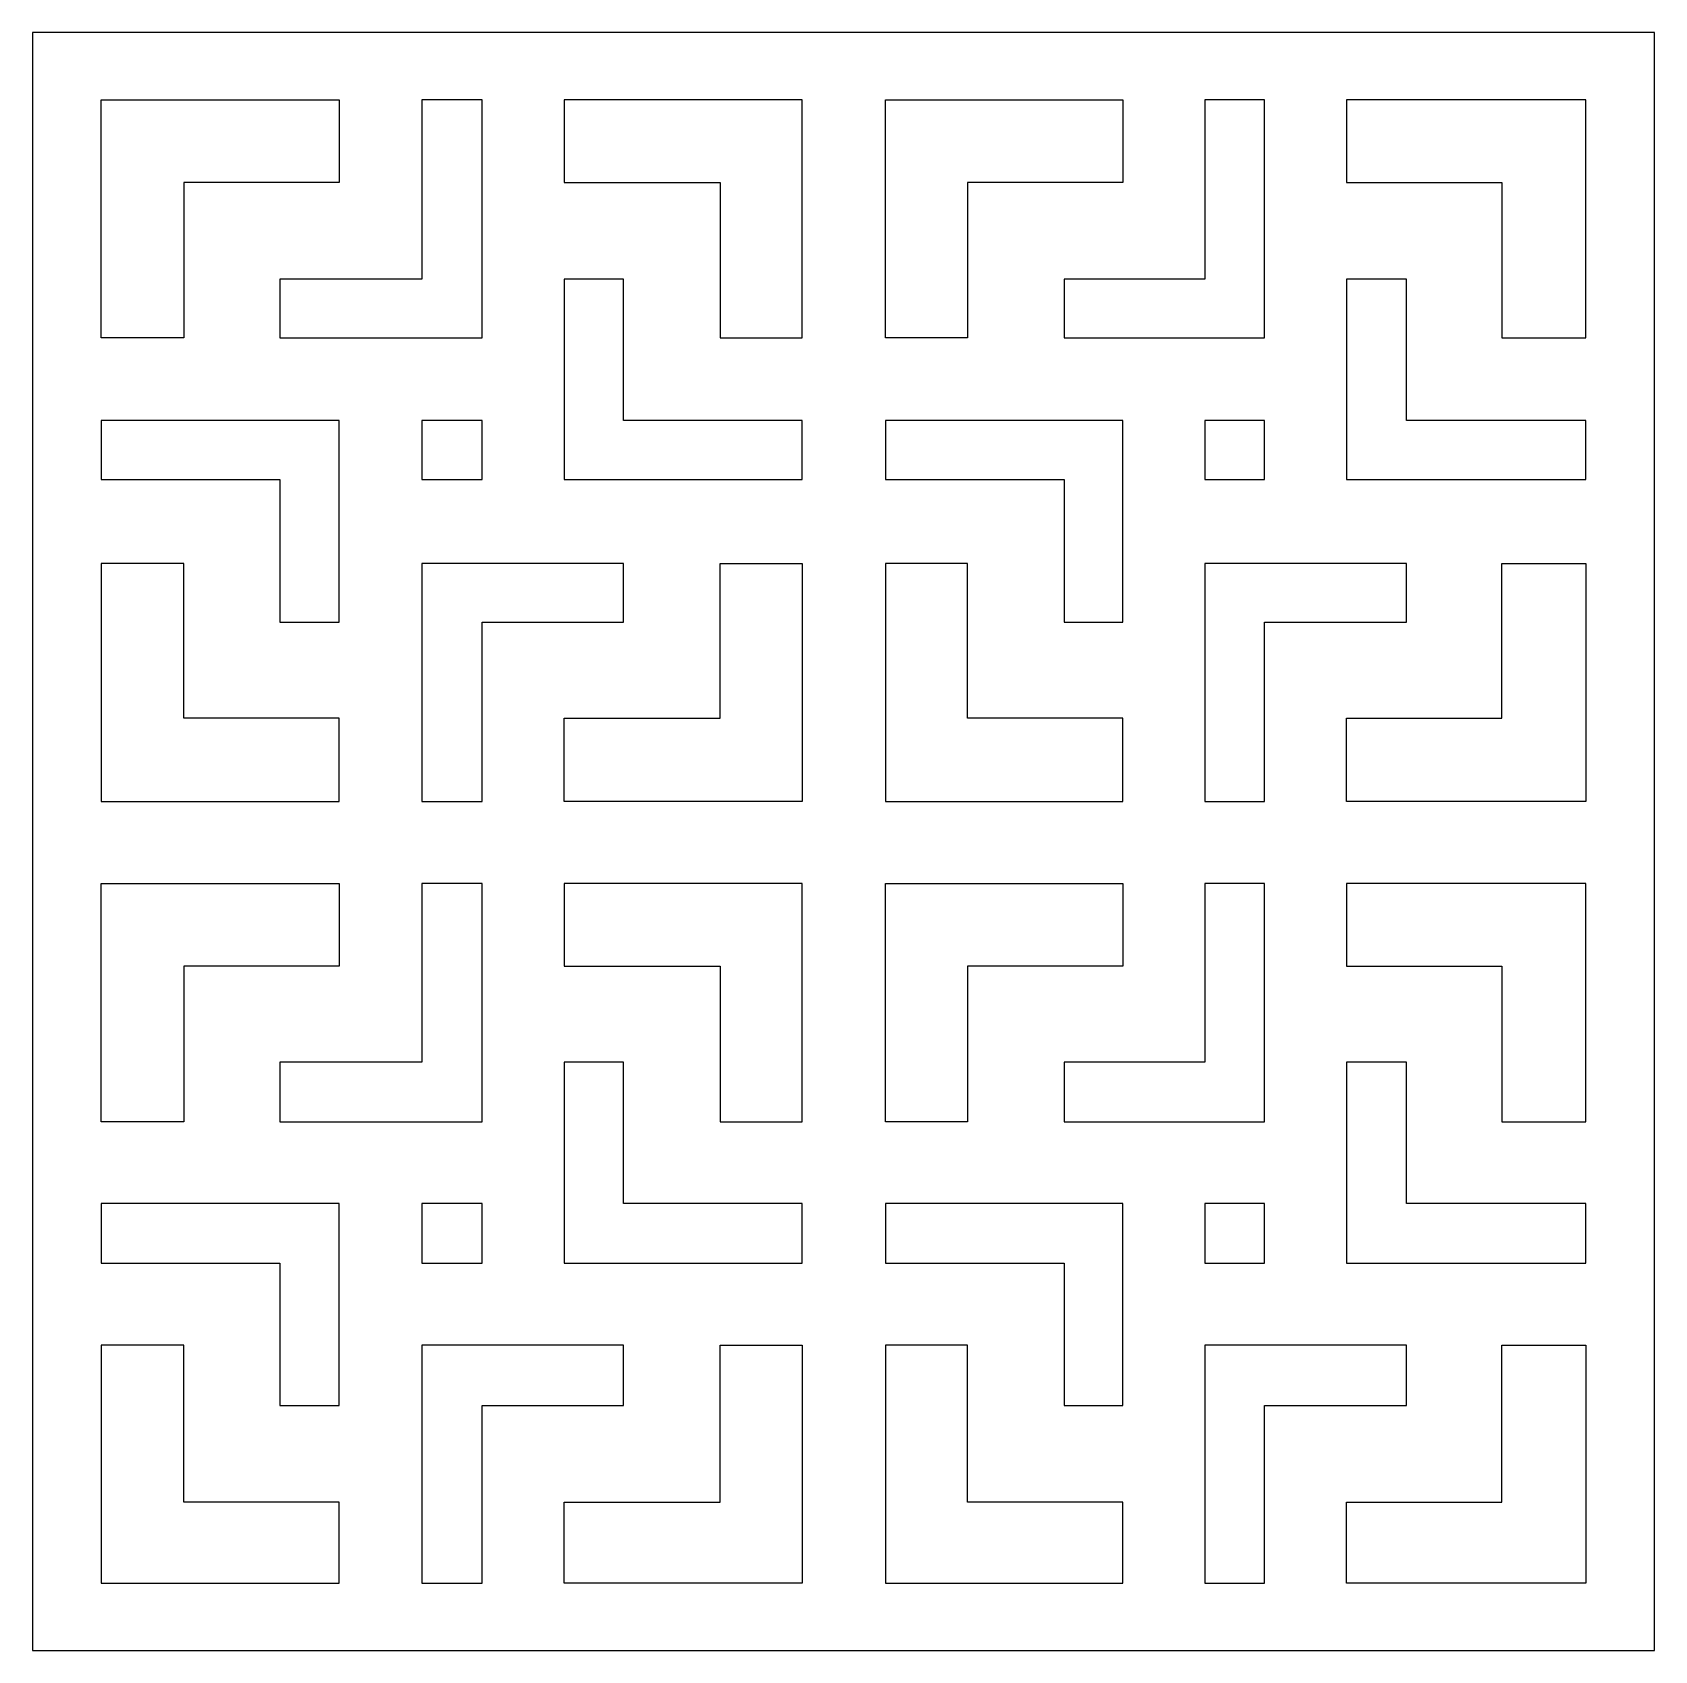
# Model space of a CAD drawing. Header units: centimetres. Extents: x 8.43 to 14.2, y 3.25 to 9.
import ezdxf

# ---------------------------------------------------------------- set-up
doc = ezdxf.new("R2010")
doc.units = ezdxf.units.CM
doc.header["$MEASUREMENT"] = 0
doc.layers.add('layer 1', color=7, linetype='Continuous')

msp = doc.modelspace()

# ---------------------------------------------------------------- linework, layer by layer
at = {"layer": 'layer 1', "color": 250}
for points, knots in [([(8.43176, 9.00077), (8.43176, 9.00077), (14.1981, 9.00077), (14.1981, 9.00077), (14.1981, 9.00077), (14.1981, 9.00077), (14.1981, 3.24936), (14.1981, 3.24936), (14.1981, 3.24936), (14.1981, 3.24936), (8.43176, 3.24936), (8.43176, 3.24936), (8.43176, 3.24936), (8.43176, 3.24936), (8.43176, 9.00077), (8.43176, 9.00077)], [0, 0, 0, 0, 0.2, 0.2, 0.2, 0.2, 0.4, 0.4, 0.4, 0.4, 0.6, 0.6, 0.6, 0.6, 1, 1, 1, 1]), ([(9.52229, 8.46796), (9.52229, 8.46796), (9.52229, 8.76175), (9.52229, 8.76175), (9.52229, 8.76175), (9.52229, 8.76175), (8.67576, 8.76175), (8.67576, 8.76175), (8.67576, 8.76175), (8.67576, 8.76175), (8.67576, 7.91522), (8.67576, 7.91522), (8.67576, 7.91522), (8.67576, 7.91522), (8.96956, 7.91522), (8.96956, 7.91522), (8.96956, 7.91522), (8.96956, 7.91522), (8.96956, 8.46796), (8.96956, 8.46796), (8.96956, 8.46796), (8.96956, 8.46796), (9.52229, 8.46796), (9.52229, 8.46796)], [0, 0, 0, 0, 0.1428571, 0.1428571, 0.1428571, 0.1428571, 0.2857143, 0.2857143, 0.2857143, 0.2857143, 0.4285714, 0.4285714, 0.4285714, 0.4285714, 0.5714286, 0.5714286, 0.5714286, 0.5714286, 0.7142857, 0.7142857, 0.7142857, 0.7142857, 1, 1, 1, 1]), ([(9.31066, 8.12437), (9.31066, 8.12437), (9.81608, 8.12437), (9.81608, 8.12437), (9.81608, 8.12437), (9.81608, 8.12437), (9.81608, 8.76175), (9.81608, 8.76175), (9.81608, 8.76175), (9.81608, 8.76175), (10.03021, 8.76175), (10.03021, 8.76175), (10.03021, 8.76175), (10.03021, 8.76175), (10.03021, 7.91522), (10.03021, 7.91522), (10.03021, 7.91522), (10.03021, 7.91522), (9.31066, 7.91522), (9.31066, 7.91522), (9.31066, 7.91522), (9.31066, 7.91522), (9.31066, 8.12437), (9.31066, 8.12437)], [0, 0, 0, 0, 0.1428571, 0.1428571, 0.1428571, 0.1428571, 0.2857143, 0.2857143, 0.2857143, 0.2857143, 0.4285714, 0.4285714, 0.4285714, 0.4285714, 0.5714286, 0.5714286, 0.5714286, 0.5714286, 0.7142857, 0.7142857, 0.7142857, 0.7142857, 1, 1, 1, 1]), ([(10.32151, 8.46796), (10.32151, 8.46796), (10.32151, 8.76175), (10.32151, 8.76175), (10.32151, 8.76175), (10.32151, 8.76175), (11.16804, 8.76175), (11.16804, 8.76175), (11.16804, 8.76175), (11.16804, 8.76175), (11.16804, 7.91522), (11.16804, 7.91522), (11.16804, 7.91522), (11.16804, 7.91522), (10.87673, 7.91522), (10.87673, 7.91522), (10.87673, 7.91522), (10.87673, 7.91522), (10.87673, 8.46796), (10.87673, 8.46796), (10.87673, 8.46796), (10.87673, 8.46796), (10.32151, 8.46796), (10.32151, 8.46796)], [0, 0, 0, 0, 0.1428571, 0.1428571, 0.1428571, 0.1428571, 0.2857143, 0.2857143, 0.2857143, 0.2857143, 0.4285714, 0.4285714, 0.4285714, 0.4285714, 0.5714286, 0.5714286, 0.5714286, 0.5714286, 0.7142857, 0.7142857, 0.7142857, 0.7142857, 1, 1, 1, 1]), ([(12.30836, 8.46796), (12.30836, 8.46796), (12.30836, 8.76175), (12.30836, 8.76175), (12.30836, 8.76175), (12.30836, 8.76175), (11.46432, 8.76175), (11.46432, 8.76175), (11.46432, 8.76175), (11.46432, 8.76175), (11.46432, 7.91522), (11.46432, 7.91522), (11.46432, 7.91522), (11.46432, 7.91522), (11.75563, 7.91522), (11.75563, 7.91522), (11.75563, 7.91522), (11.75563, 7.91522), (11.75563, 8.46796), (11.75563, 8.46796), (11.75563, 8.46796), (11.75563, 8.46796), (12.30836, 8.46796), (12.30836, 8.46796)], [0, 0, 0, 0, 0.1428571, 0.1428571, 0.1428571, 0.1428571, 0.2857143, 0.2857143, 0.2857143, 0.2857143, 0.4285714, 0.4285714, 0.4285714, 0.4285714, 0.5714286, 0.5714286, 0.5714286, 0.5714286, 0.7142857, 0.7142857, 0.7142857, 0.7142857, 1, 1, 1, 1]), ([(12.09922, 8.12437), (12.09922, 8.12437), (12.59966, 8.12437), (12.59966, 8.12437), (12.59966, 8.12437), (12.59966, 8.12437), (12.59966, 8.76175), (12.59966, 8.76175), (12.59966, 8.76175), (12.59966, 8.76175), (12.81129, 8.76175), (12.81129, 8.76175), (12.81129, 8.76175), (12.81129, 8.76175), (12.81129, 7.91522), (12.81129, 7.91522), (12.81129, 7.91522), (12.81129, 7.91522), (12.09922, 7.91522), (12.09922, 7.91522), (12.09922, 7.91522), (12.09922, 7.91522), (12.09922, 8.12437), (12.09922, 8.12437)], [0, 0, 0, 0, 0.1428571, 0.1428571, 0.1428571, 0.1428571, 0.2857143, 0.2857143, 0.2857143, 0.2857143, 0.4285714, 0.4285714, 0.4285714, 0.4285714, 0.5714286, 0.5714286, 0.5714286, 0.5714286, 0.7142857, 0.7142857, 0.7142857, 0.7142857, 1, 1, 1, 1]), ([(13.1026, 8.46796), (13.1026, 8.46796), (13.1026, 8.76175), (13.1026, 8.76175), (13.1026, 8.76175), (13.1026, 8.76175), (13.95411, 8.76175), (13.95411, 8.76175), (13.95411, 8.76175), (13.95411, 8.76175), (13.95411, 7.91522), (13.95411, 7.91522), (13.95411, 7.91522), (13.95411, 7.91522), (13.65533, 7.91522), (13.65533, 7.91522), (13.65533, 7.91522), (13.65533, 7.91522), (13.65533, 8.46796), (13.65533, 8.46796), (13.65533, 8.46796), (13.65533, 8.46796), (13.1026, 8.46796), (13.1026, 8.46796)], [0, 0, 0, 0, 0.1428571, 0.1428571, 0.1428571, 0.1428571, 0.2857143, 0.2857143, 0.2857143, 0.2857143, 0.4285714, 0.4285714, 0.4285714, 0.4285714, 0.5714286, 0.5714286, 0.5714286, 0.5714286, 0.7142857, 0.7142857, 0.7142857, 0.7142857, 1, 1, 1, 1]), ([(10.32151, 8.12437), (10.32151, 8.12437), (10.53314, 8.12437), (10.53314, 8.12437), (10.53314, 8.12437), (10.53314, 8.12437), (10.53314, 7.62143), (10.53314, 7.62143), (10.53314, 7.62143), (10.53314, 7.62143), (11.16804, 7.62143), (11.16804, 7.62143), (11.16804, 7.62143), (11.16804, 7.62143), (11.16804, 7.41229), (11.16804, 7.41229), (11.16804, 7.41229), (11.16804, 7.41229), (10.32151, 7.41229), (10.32151, 7.41229), (10.32151, 7.41229), (10.32151, 7.41229), (10.32151, 8.12437), (10.32151, 8.12437)], [0, 0, 0, 0, 0.1428571, 0.1428571, 0.1428571, 0.1428571, 0.2857143, 0.2857143, 0.2857143, 0.2857143, 0.4285714, 0.4285714, 0.4285714, 0.4285714, 0.5714286, 0.5714286, 0.5714286, 0.5714286, 0.7142857, 0.7142857, 0.7142857, 0.7142857, 1, 1, 1, 1]), ([(13.1026, 8.12437), (13.1026, 8.12437), (13.31672, 8.12437), (13.31672, 8.12437), (13.31672, 8.12437), (13.31672, 8.12437), (13.31672, 7.62143), (13.31672, 7.62143), (13.31672, 7.62143), (13.31672, 7.62143), (13.95411, 7.62143), (13.95411, 7.62143), (13.95411, 7.62143), (13.95411, 7.62143), (13.95411, 7.41229), (13.95411, 7.41229), (13.95411, 7.41229), (13.95411, 7.41229), (13.1026, 7.41229), (13.1026, 7.41229), (13.1026, 7.41229), (13.1026, 7.41229), (13.1026, 8.12437), (13.1026, 8.12437)], [0, 0, 0, 0, 0.1428571, 0.1428571, 0.1428571, 0.1428571, 0.2857143, 0.2857143, 0.2857143, 0.2857143, 0.4285714, 0.4285714, 0.4285714, 0.4285714, 0.5714286, 0.5714286, 0.5714286, 0.5714286, 0.7142857, 0.7142857, 0.7142857, 0.7142857, 1, 1, 1, 1]), ([(9.52229, 6.90437), (9.52229, 6.90437), (9.31066, 6.90437), (9.31066, 6.90437), (9.31066, 6.90437), (9.31066, 6.90437), (9.31066, 7.41229), (9.31066, 7.41229), (9.31066, 7.41229), (9.31066, 7.41229), (8.67576, 7.41229), (8.67576, 7.41229), (8.67576, 7.41229), (8.67576, 7.41229), (8.67576, 7.62143), (8.67576, 7.62143), (8.67576, 7.62143), (8.67576, 7.62143), (9.52229, 7.62143), (9.52229, 7.62143), (9.52229, 7.62143), (9.52229, 7.62143), (9.52229, 6.90437), (9.52229, 6.90437)], [0, 0, 0, 0, 0.1428571, 0.1428571, 0.1428571, 0.1428571, 0.2857143, 0.2857143, 0.2857143, 0.2857143, 0.4285714, 0.4285714, 0.4285714, 0.4285714, 0.5714286, 0.5714286, 0.5714286, 0.5714286, 0.7142857, 0.7142857, 0.7142857, 0.7142857, 1, 1, 1, 1]), ([(10.03021, 7.41229), (10.03021, 7.41229), (9.81608, 7.41229), (9.81608, 7.41229), (9.81608, 7.41229), (9.81608, 7.41229), (9.81608, 7.62143), (9.81608, 7.62143), (9.81608, 7.62143), (9.81608, 7.62143), (10.03021, 7.62143), (10.03021, 7.62143), (10.03021, 7.62143), (10.03021, 7.62143), (10.03021, 7.41229), (10.03021, 7.41229)], [0, 0, 0, 0, 0.2, 0.2, 0.2, 0.2, 0.4, 0.4, 0.4, 0.4, 0.6, 0.6, 0.6, 0.6, 1, 1, 1, 1]), ([(12.30836, 6.90437), (12.30836, 6.90437), (12.09922, 6.90437), (12.09922, 6.90437), (12.09922, 6.90437), (12.09922, 6.90437), (12.09922, 7.41229), (12.09922, 7.41229), (12.09922, 7.41229), (12.09922, 7.41229), (11.46432, 7.41229), (11.46432, 7.41229), (11.46432, 7.41229), (11.46432, 7.41229), (11.46432, 7.62143), (11.46432, 7.62143), (11.46432, 7.62143), (11.46432, 7.62143), (12.30836, 7.62143), (12.30836, 7.62143), (12.30836, 7.62143), (12.30836, 7.62143), (12.30836, 6.90437), (12.30836, 6.90437)], [0, 0, 0, 0, 0.1428571, 0.1428571, 0.1428571, 0.1428571, 0.2857143, 0.2857143, 0.2857143, 0.2857143, 0.4285714, 0.4285714, 0.4285714, 0.4285714, 0.5714286, 0.5714286, 0.5714286, 0.5714286, 0.7142857, 0.7142857, 0.7142857, 0.7142857, 1, 1, 1, 1]), ([(12.81129, 7.41229), (12.81129, 7.41229), (12.59966, 7.41229), (12.59966, 7.41229), (12.59966, 7.41229), (12.59966, 7.41229), (12.59966, 7.62143), (12.59966, 7.62143), (12.59966, 7.62143), (12.59966, 7.62143), (12.81129, 7.62143), (12.81129, 7.62143), (12.81129, 7.62143), (12.81129, 7.62143), (12.81129, 7.41229), (12.81129, 7.41229)], [0, 0, 0, 0, 0.2, 0.2, 0.2, 0.2, 0.4, 0.4, 0.4, 0.4, 0.6, 0.6, 0.6, 0.6, 1, 1, 1, 1]), ([(9.52229, 6.56327), (9.52229, 6.56327), (9.52229, 6.26699), (9.52229, 6.26699), (9.52229, 6.26699), (9.52229, 6.26699), (8.67576, 6.26699), (8.67576, 6.26699), (8.67576, 6.26699), (8.67576, 6.26699), (8.67576, 7.11351), (8.67576, 7.11351), (8.67576, 7.11351), (8.67576, 7.11351), (8.96956, 7.11351), (8.96956, 7.11351), (8.96956, 7.11351), (8.96956, 7.11351), (8.96956, 6.56327), (8.96956, 6.56327), (8.96956, 6.56327), (8.96956, 6.56327), (9.52229, 6.56327), (9.52229, 6.56327)], [0, 0, 0, 0, 0.1428571, 0.1428571, 0.1428571, 0.1428571, 0.2857143, 0.2857143, 0.2857143, 0.2857143, 0.4285714, 0.4285714, 0.4285714, 0.4285714, 0.5714286, 0.5714286, 0.5714286, 0.5714286, 0.7142857, 0.7142857, 0.7142857, 0.7142857, 1, 1, 1, 1]), ([(10.53314, 7.11351), (10.53314, 7.11351), (10.53314, 6.90437), (10.53314, 6.90437), (10.53314, 6.90437), (10.53314, 6.90437), (10.03021, 6.90437), (10.03021, 6.90437), (10.03021, 6.90437), (10.03021, 6.90437), (10.03021, 6.26699), (10.03021, 6.26699), (10.03021, 6.26699), (10.03021, 6.26699), (9.81608, 6.26699), (9.81608, 6.26699), (9.81608, 6.26699), (9.81608, 6.26699), (9.81608, 7.11351), (9.81608, 7.11351), (9.81608, 7.11351), (9.81608, 7.11351), (10.53314, 7.11351), (10.53314, 7.11351)], [0, 0, 0, 0, 0.1428571, 0.1428571, 0.1428571, 0.1428571, 0.2857143, 0.2857143, 0.2857143, 0.2857143, 0.4285714, 0.4285714, 0.4285714, 0.4285714, 0.5714286, 0.5714286, 0.5714286, 0.5714286, 0.7142857, 0.7142857, 0.7142857, 0.7142857, 1, 1, 1, 1]), ([(10.32151, 6.56327), (10.32151, 6.56327), (10.32151, 6.26699), (10.32151, 6.26699), (10.32151, 6.26699), (10.32151, 6.26699), (11.16804, 6.26699), (11.16804, 6.26699), (11.16804, 6.26699), (11.16804, 6.26699), (11.16804, 7.11351), (11.16804, 7.11351), (11.16804, 7.11351), (11.16804, 7.11351), (10.87673, 7.11351), (10.87673, 7.11351), (10.87673, 7.11351), (10.87673, 7.11351), (10.87673, 6.56327), (10.87673, 6.56327), (10.87673, 6.56327), (10.87673, 6.56327), (10.32151, 6.56327), (10.32151, 6.56327)], [0, 0, 0, 0, 0.1428571, 0.1428571, 0.1428571, 0.1428571, 0.2857143, 0.2857143, 0.2857143, 0.2857143, 0.4285714, 0.4285714, 0.4285714, 0.4285714, 0.5714286, 0.5714286, 0.5714286, 0.5714286, 0.7142857, 0.7142857, 0.7142857, 0.7142857, 1, 1, 1, 1]), ([(12.30836, 6.56327), (12.30836, 6.56327), (12.30836, 6.26699), (12.30836, 6.26699), (12.30836, 6.26699), (12.30836, 6.26699), (11.46432, 6.26699), (11.46432, 6.26699), (11.46432, 6.26699), (11.46432, 6.26699), (11.46432, 7.11351), (11.46432, 7.11351), (11.46432, 7.11351), (11.46432, 7.11351), (11.75563, 7.11351), (11.75563, 7.11351), (11.75563, 7.11351), (11.75563, 7.11351), (11.75563, 6.56327), (11.75563, 6.56327), (11.75563, 6.56327), (11.75563, 6.56327), (12.30836, 6.56327), (12.30836, 6.56327)], [0, 0, 0, 0, 0.1428571, 0.1428571, 0.1428571, 0.1428571, 0.2857143, 0.2857143, 0.2857143, 0.2857143, 0.4285714, 0.4285714, 0.4285714, 0.4285714, 0.5714286, 0.5714286, 0.5714286, 0.5714286, 0.7142857, 0.7142857, 0.7142857, 0.7142857, 1, 1, 1, 1]), ([(13.31672, 7.11351), (13.31672, 7.11351), (13.31672, 6.90437), (13.31672, 6.90437), (13.31672, 6.90437), (13.31672, 6.90437), (12.81129, 6.90437), (12.81129, 6.90437), (12.81129, 6.90437), (12.81129, 6.90437), (12.81129, 6.26699), (12.81129, 6.26699), (12.81129, 6.26699), (12.81129, 6.26699), (12.59966, 6.26699), (12.59966, 6.26699), (12.59966, 6.26699), (12.59966, 6.26699), (12.59966, 7.11351), (12.59966, 7.11351), (12.59966, 7.11351), (12.59966, 7.11351), (13.31672, 7.11351), (13.31672, 7.11351)], [0, 0, 0, 0, 0.1428571, 0.1428571, 0.1428571, 0.1428571, 0.2857143, 0.2857143, 0.2857143, 0.2857143, 0.4285714, 0.4285714, 0.4285714, 0.4285714, 0.5714286, 0.5714286, 0.5714286, 0.5714286, 0.7142857, 0.7142857, 0.7142857, 0.7142857, 1, 1, 1, 1]), ([(13.1026, 6.56327), (13.1026, 6.56327), (13.1026, 6.26699), (13.1026, 6.26699), (13.1026, 6.26699), (13.1026, 6.26699), (13.95411, 6.26699), (13.95411, 6.26699), (13.95411, 6.26699), (13.95411, 6.26699), (13.95411, 7.11351), (13.95411, 7.11351), (13.95411, 7.11351), (13.95411, 7.11351), (13.65533, 7.11351), (13.65533, 7.11351), (13.65533, 7.11351), (13.65533, 7.11351), (13.65533, 6.56327), (13.65533, 6.56327), (13.65533, 6.56327), (13.65533, 6.56327), (13.1026, 6.56327), (13.1026, 6.56327)], [0, 0, 0, 0, 0.1428571, 0.1428571, 0.1428571, 0.1428571, 0.2857143, 0.2857143, 0.2857143, 0.2857143, 0.4285714, 0.4285714, 0.4285714, 0.4285714, 0.5714286, 0.5714286, 0.5714286, 0.5714286, 0.7142857, 0.7142857, 0.7142857, 0.7142857, 1, 1, 1, 1]), ([(9.52229, 5.68189), (9.52229, 5.68189), (9.52229, 5.97568), (9.52229, 5.97568), (9.52229, 5.97568), (9.52229, 5.97568), (8.67576, 5.97568), (8.67576, 5.97568), (8.67576, 5.97568), (8.67576, 5.97568), (8.67576, 5.12915), (8.67576, 5.12915), (8.67576, 5.12915), (8.67576, 5.12915), (8.96956, 5.12915), (8.96956, 5.12915), (8.96956, 5.12915), (8.96956, 5.12915), (8.96956, 5.68189), (8.96956, 5.68189), (8.96956, 5.68189), (8.96956, 5.68189), (9.52229, 5.68189), (9.52229, 5.68189)], [0, 0, 0, 0, 0.1428571, 0.1428571, 0.1428571, 0.1428571, 0.2857143, 0.2857143, 0.2857143, 0.2857143, 0.4285714, 0.4285714, 0.4285714, 0.4285714, 0.5714286, 0.5714286, 0.5714286, 0.5714286, 0.7142857, 0.7142857, 0.7142857, 0.7142857, 1, 1, 1, 1]), ([(9.31066, 5.34078), (9.31066, 5.34078), (9.81608, 5.34078), (9.81608, 5.34078), (9.81608, 5.34078), (9.81608, 5.34078), (9.81608, 5.97568), (9.81608, 5.97568), (9.81608, 5.97568), (9.81608, 5.97568), (10.03021, 5.97568), (10.03021, 5.97568), (10.03021, 5.97568), (10.03021, 5.97568), (10.03021, 5.12915), (10.03021, 5.12915), (10.03021, 5.12915), (10.03021, 5.12915), (9.31066, 5.12915), (9.31066, 5.12915), (9.31066, 5.12915), (9.31066, 5.12915), (9.31066, 5.34078), (9.31066, 5.34078)], [0, 0, 0, 0, 0.1428571, 0.1428571, 0.1428571, 0.1428571, 0.2857143, 0.2857143, 0.2857143, 0.2857143, 0.4285714, 0.4285714, 0.4285714, 0.4285714, 0.5714286, 0.5714286, 0.5714286, 0.5714286, 0.7142857, 0.7142857, 0.7142857, 0.7142857, 1, 1, 1, 1]), ([(10.32151, 5.68189), (10.32151, 5.68189), (10.32151, 5.97568), (10.32151, 5.97568), (10.32151, 5.97568), (10.32151, 5.97568), (11.16804, 5.97568), (11.16804, 5.97568), (11.16804, 5.97568), (11.16804, 5.97568), (11.16804, 5.12915), (11.16804, 5.12915), (11.16804, 5.12915), (11.16804, 5.12915), (10.87673, 5.12915), (10.87673, 5.12915), (10.87673, 5.12915), (10.87673, 5.12915), (10.87673, 5.68189), (10.87673, 5.68189), (10.87673, 5.68189), (10.87673, 5.68189), (10.32151, 5.68189), (10.32151, 5.68189)], [0, 0, 0, 0, 0.1428571, 0.1428571, 0.1428571, 0.1428571, 0.2857143, 0.2857143, 0.2857143, 0.2857143, 0.4285714, 0.4285714, 0.4285714, 0.4285714, 0.5714286, 0.5714286, 0.5714286, 0.5714286, 0.7142857, 0.7142857, 0.7142857, 0.7142857, 1, 1, 1, 1]), ([(12.30836, 5.68189), (12.30836, 5.68189), (12.30836, 5.97568), (12.30836, 5.97568), (12.30836, 5.97568), (12.30836, 5.97568), (11.46432, 5.97568), (11.46432, 5.97568), (11.46432, 5.97568), (11.46432, 5.97568), (11.46432, 5.12915), (11.46432, 5.12915), (11.46432, 5.12915), (11.46432, 5.12915), (11.75563, 5.12915), (11.75563, 5.12915), (11.75563, 5.12915), (11.75563, 5.12915), (11.75563, 5.68189), (11.75563, 5.68189), (11.75563, 5.68189), (11.75563, 5.68189), (12.30836, 5.68189), (12.30836, 5.68189)], [0, 0, 0, 0, 0.1428571, 0.1428571, 0.1428571, 0.1428571, 0.2857143, 0.2857143, 0.2857143, 0.2857143, 0.4285714, 0.4285714, 0.4285714, 0.4285714, 0.5714286, 0.5714286, 0.5714286, 0.5714286, 0.7142857, 0.7142857, 0.7142857, 0.7142857, 1, 1, 1, 1]), ([(12.09922, 5.34078), (12.09922, 5.34078), (12.59966, 5.34078), (12.59966, 5.34078), (12.59966, 5.34078), (12.59966, 5.34078), (12.59966, 5.97568), (12.59966, 5.97568), (12.59966, 5.97568), (12.59966, 5.97568), (12.81129, 5.97568), (12.81129, 5.97568), (12.81129, 5.97568), (12.81129, 5.97568), (12.81129, 5.12915), (12.81129, 5.12915), (12.81129, 5.12915), (12.81129, 5.12915), (12.09922, 5.12915), (12.09922, 5.12915), (12.09922, 5.12915), (12.09922, 5.12915), (12.09922, 5.34078), (12.09922, 5.34078)], [0, 0, 0, 0, 0.1428571, 0.1428571, 0.1428571, 0.1428571, 0.2857143, 0.2857143, 0.2857143, 0.2857143, 0.4285714, 0.4285714, 0.4285714, 0.4285714, 0.5714286, 0.5714286, 0.5714286, 0.5714286, 0.7142857, 0.7142857, 0.7142857, 0.7142857, 1, 1, 1, 1]), ([(13.1026, 5.68189), (13.1026, 5.68189), (13.1026, 5.97568), (13.1026, 5.97568), (13.1026, 5.97568), (13.1026, 5.97568), (13.95411, 5.97568), (13.95411, 5.97568), (13.95411, 5.97568), (13.95411, 5.97568), (13.95411, 5.12915), (13.95411, 5.12915), (13.95411, 5.12915), (13.95411, 5.12915), (13.65533, 5.12915), (13.65533, 5.12915), (13.65533, 5.12915), (13.65533, 5.12915), (13.65533, 5.68189), (13.65533, 5.68189), (13.65533, 5.68189), (13.65533, 5.68189), (13.1026, 5.68189), (13.1026, 5.68189)], [0, 0, 0, 0, 0.1428571, 0.1428571, 0.1428571, 0.1428571, 0.2857143, 0.2857143, 0.2857143, 0.2857143, 0.4285714, 0.4285714, 0.4285714, 0.4285714, 0.5714286, 0.5714286, 0.5714286, 0.5714286, 0.7142857, 0.7142857, 0.7142857, 0.7142857, 1, 1, 1, 1]), ([(10.32151, 5.34078), (10.32151, 5.34078), (10.53314, 5.34078), (10.53314, 5.34078), (10.53314, 5.34078), (10.53314, 5.34078), (10.53314, 4.83785), (10.53314, 4.83785), (10.53314, 4.83785), (10.53314, 4.83785), (11.16804, 4.83785), (11.16804, 4.83785), (11.16804, 4.83785), (11.16804, 4.83785), (11.16804, 4.62622), (11.16804, 4.62622), (11.16804, 4.62622), (11.16804, 4.62622), (10.32151, 4.62622), (10.32151, 4.62622), (10.32151, 4.62622), (10.32151, 4.62622), (10.32151, 5.34078), (10.32151, 5.34078)], [0, 0, 0, 0, 0.1428571, 0.1428571, 0.1428571, 0.1428571, 0.2857143, 0.2857143, 0.2857143, 0.2857143, 0.4285714, 0.4285714, 0.4285714, 0.4285714, 0.5714286, 0.5714286, 0.5714286, 0.5714286, 0.7142857, 0.7142857, 0.7142857, 0.7142857, 1, 1, 1, 1]), ([(13.1026, 5.34078), (13.1026, 5.34078), (13.31672, 5.34078), (13.31672, 5.34078), (13.31672, 5.34078), (13.31672, 5.34078), (13.31672, 4.83785), (13.31672, 4.83785), (13.31672, 4.83785), (13.31672, 4.83785), (13.95411, 4.83785), (13.95411, 4.83785), (13.95411, 4.83785), (13.95411, 4.83785), (13.95411, 4.62622), (13.95411, 4.62622), (13.95411, 4.62622), (13.95411, 4.62622), (13.1026, 4.62622), (13.1026, 4.62622), (13.1026, 4.62622), (13.1026, 4.62622), (13.1026, 5.34078), (13.1026, 5.34078)], [0, 0, 0, 0, 0.1428571, 0.1428571, 0.1428571, 0.1428571, 0.2857143, 0.2857143, 0.2857143, 0.2857143, 0.4285714, 0.4285714, 0.4285714, 0.4285714, 0.5714286, 0.5714286, 0.5714286, 0.5714286, 0.7142857, 0.7142857, 0.7142857, 0.7142857, 1, 1, 1, 1]), ([(9.52229, 4.12079), (9.52229, 4.12079), (9.31066, 4.12079), (9.31066, 4.12079), (9.31066, 4.12079), (9.31066, 4.12079), (9.31066, 4.62622), (9.31066, 4.62622), (9.31066, 4.62622), (9.31066, 4.62622), (8.67576, 4.62622), (8.67576, 4.62622), (8.67576, 4.62622), (8.67576, 4.62622), (8.67576, 4.83785), (8.67576, 4.83785), (8.67576, 4.83785), (8.67576, 4.83785), (9.52229, 4.83785), (9.52229, 4.83785), (9.52229, 4.83785), (9.52229, 4.83785), (9.52229, 4.12079), (9.52229, 4.12079)], [0, 0, 0, 0, 0.1428571, 0.1428571, 0.1428571, 0.1428571, 0.2857143, 0.2857143, 0.2857143, 0.2857143, 0.4285714, 0.4285714, 0.4285714, 0.4285714, 0.5714286, 0.5714286, 0.5714286, 0.5714286, 0.7142857, 0.7142857, 0.7142857, 0.7142857, 1, 1, 1, 1]), ([(10.03021, 4.62622), (10.03021, 4.62622), (9.81608, 4.62622), (9.81608, 4.62622), (9.81608, 4.62622), (9.81608, 4.62622), (9.81608, 4.83785), (9.81608, 4.83785), (9.81608, 4.83785), (9.81608, 4.83785), (10.03021, 4.83785), (10.03021, 4.83785), (10.03021, 4.83785), (10.03021, 4.83785), (10.03021, 4.62622), (10.03021, 4.62622)], [0, 0, 0, 0, 0.2, 0.2, 0.2, 0.2, 0.4, 0.4, 0.4, 0.4, 0.6, 0.6, 0.6, 0.6, 1, 1, 1, 1]), ([(12.30836, 4.12079), (12.30836, 4.12079), (12.09922, 4.12079), (12.09922, 4.12079), (12.09922, 4.12079), (12.09922, 4.12079), (12.09922, 4.62622), (12.09922, 4.62622), (12.09922, 4.62622), (12.09922, 4.62622), (11.46432, 4.62622), (11.46432, 4.62622), (11.46432, 4.62622), (11.46432, 4.62622), (11.46432, 4.83785), (11.46432, 4.83785), (11.46432, 4.83785), (11.46432, 4.83785), (12.30836, 4.83785), (12.30836, 4.83785), (12.30836, 4.83785), (12.30836, 4.83785), (12.30836, 4.12079), (12.30836, 4.12079)], [0, 0, 0, 0, 0.1428571, 0.1428571, 0.1428571, 0.1428571, 0.2857143, 0.2857143, 0.2857143, 0.2857143, 0.4285714, 0.4285714, 0.4285714, 0.4285714, 0.5714286, 0.5714286, 0.5714286, 0.5714286, 0.7142857, 0.7142857, 0.7142857, 0.7142857, 1, 1, 1, 1]), ([(12.81129, 4.62622), (12.81129, 4.62622), (12.59966, 4.62622), (12.59966, 4.62622), (12.59966, 4.62622), (12.59966, 4.62622), (12.59966, 4.83785), (12.59966, 4.83785), (12.59966, 4.83785), (12.59966, 4.83785), (12.81129, 4.83785), (12.81129, 4.83785), (12.81129, 4.83785), (12.81129, 4.83785), (12.81129, 4.62622), (12.81129, 4.62622)], [0, 0, 0, 0, 0.2, 0.2, 0.2, 0.2, 0.4, 0.4, 0.4, 0.4, 0.6, 0.6, 0.6, 0.6, 1, 1, 1, 1]), ([(9.52229, 3.7772), (9.52229, 3.7772), (9.52229, 3.48838), (9.52229, 3.48838), (9.52229, 3.48838), (9.52229, 3.48838), (8.67576, 3.48838), (8.67576, 3.48838), (8.67576, 3.48838), (8.67576, 3.48838), (8.67576, 4.33491), (8.67576, 4.33491), (8.67576, 4.33491), (8.67576, 4.33491), (8.96956, 4.33491), (8.96956, 4.33491), (8.96956, 4.33491), (8.96956, 4.33491), (8.96956, 3.7772), (8.96956, 3.7772), (8.96956, 3.7772), (8.96956, 3.7772), (9.52229, 3.7772), (9.52229, 3.7772)], [0, 0, 0, 0, 0.1428571, 0.1428571, 0.1428571, 0.1428571, 0.2857143, 0.2857143, 0.2857143, 0.2857143, 0.4285714, 0.4285714, 0.4285714, 0.4285714, 0.5714286, 0.5714286, 0.5714286, 0.5714286, 0.7142857, 0.7142857, 0.7142857, 0.7142857, 1, 1, 1, 1]), ([(10.53314, 4.33491), (10.53314, 4.33491), (10.53314, 4.12079), (10.53314, 4.12079), (10.53314, 4.12079), (10.53314, 4.12079), (10.03021, 4.12079), (10.03021, 4.12079), (10.03021, 4.12079), (10.03021, 4.12079), (10.03021, 3.48838), (10.03021, 3.48838), (10.03021, 3.48838), (10.03021, 3.48838), (9.81608, 3.48838), (9.81608, 3.48838), (9.81608, 3.48838), (9.81608, 3.48838), (9.81608, 4.33491), (9.81608, 4.33491), (9.81608, 4.33491), (9.81608, 4.33491), (10.53314, 4.33491), (10.53314, 4.33491)], [0, 0, 0, 0, 0.1428571, 0.1428571, 0.1428571, 0.1428571, 0.2857143, 0.2857143, 0.2857143, 0.2857143, 0.4285714, 0.4285714, 0.4285714, 0.4285714, 0.5714286, 0.5714286, 0.5714286, 0.5714286, 0.7142857, 0.7142857, 0.7142857, 0.7142857, 1, 1, 1, 1]), ([(10.32151, 3.7772), (10.32151, 3.7772), (10.32151, 3.48838), (10.32151, 3.48838), (10.32151, 3.48838), (10.32151, 3.48838), (11.16804, 3.48838), (11.16804, 3.48838), (11.16804, 3.48838), (11.16804, 3.48838), (11.16804, 4.33491), (11.16804, 4.33491), (11.16804, 4.33491), (11.16804, 4.33491), (10.87673, 4.33491), (10.87673, 4.33491), (10.87673, 4.33491), (10.87673, 4.33491), (10.87673, 3.7772), (10.87673, 3.7772), (10.87673, 3.7772), (10.87673, 3.7772), (10.32151, 3.7772), (10.32151, 3.7772)], [0, 0, 0, 0, 0.1428571, 0.1428571, 0.1428571, 0.1428571, 0.2857143, 0.2857143, 0.2857143, 0.2857143, 0.4285714, 0.4285714, 0.4285714, 0.4285714, 0.5714286, 0.5714286, 0.5714286, 0.5714286, 0.7142857, 0.7142857, 0.7142857, 0.7142857, 1, 1, 1, 1]), ([(12.30836, 3.7772), (12.30836, 3.7772), (12.30836, 3.48838), (12.30836, 3.48838), (12.30836, 3.48838), (12.30836, 3.48838), (11.46432, 3.48838), (11.46432, 3.48838), (11.46432, 3.48838), (11.46432, 3.48838), (11.46432, 4.33491), (11.46432, 4.33491), (11.46432, 4.33491), (11.46432, 4.33491), (11.75563, 4.33491), (11.75563, 4.33491), (11.75563, 4.33491), (11.75563, 4.33491), (11.75563, 3.7772), (11.75563, 3.7772), (11.75563, 3.7772), (11.75563, 3.7772), (12.30836, 3.7772), (12.30836, 3.7772)], [0, 0, 0, 0, 0.1428571, 0.1428571, 0.1428571, 0.1428571, 0.2857143, 0.2857143, 0.2857143, 0.2857143, 0.4285714, 0.4285714, 0.4285714, 0.4285714, 0.5714286, 0.5714286, 0.5714286, 0.5714286, 0.7142857, 0.7142857, 0.7142857, 0.7142857, 1, 1, 1, 1]), ([(13.31672, 4.33491), (13.31672, 4.33491), (13.31672, 4.12079), (13.31672, 4.12079), (13.31672, 4.12079), (13.31672, 4.12079), (12.81129, 4.12079), (12.81129, 4.12079), (12.81129, 4.12079), (12.81129, 4.12079), (12.81129, 3.48838), (12.81129, 3.48838), (12.81129, 3.48838), (12.81129, 3.48838), (12.59966, 3.48838), (12.59966, 3.48838), (12.59966, 3.48838), (12.59966, 3.48838), (12.59966, 4.33491), (12.59966, 4.33491), (12.59966, 4.33491), (12.59966, 4.33491), (13.31672, 4.33491), (13.31672, 4.33491)], [0, 0, 0, 0, 0.1428571, 0.1428571, 0.1428571, 0.1428571, 0.2857143, 0.2857143, 0.2857143, 0.2857143, 0.4285714, 0.4285714, 0.4285714, 0.4285714, 0.5714286, 0.5714286, 0.5714286, 0.5714286, 0.7142857, 0.7142857, 0.7142857, 0.7142857, 1, 1, 1, 1]), ([(13.1026, 3.7772), (13.1026, 3.7772), (13.1026, 3.48838), (13.1026, 3.48838), (13.1026, 3.48838), (13.1026, 3.48838), (13.95411, 3.48838), (13.95411, 3.48838), (13.95411, 3.48838), (13.95411, 3.48838), (13.95411, 4.33491), (13.95411, 4.33491), (13.95411, 4.33491), (13.95411, 4.33491), (13.65533, 4.33491), (13.65533, 4.33491), (13.65533, 4.33491), (13.65533, 4.33491), (13.65533, 3.7772), (13.65533, 3.7772), (13.65533, 3.7772), (13.65533, 3.7772), (13.1026, 3.7772), (13.1026, 3.7772)], [0, 0, 0, 0, 0.1428571, 0.1428571, 0.1428571, 0.1428571, 0.2857143, 0.2857143, 0.2857143, 0.2857143, 0.4285714, 0.4285714, 0.4285714, 0.4285714, 0.5714286, 0.5714286, 0.5714286, 0.5714286, 0.7142857, 0.7142857, 0.7142857, 0.7142857, 1, 1, 1, 1])]:
    msp.add_open_spline(points, degree=3, knots=knots, dxfattribs=at)

doc.saveas('drawing.dxf')
